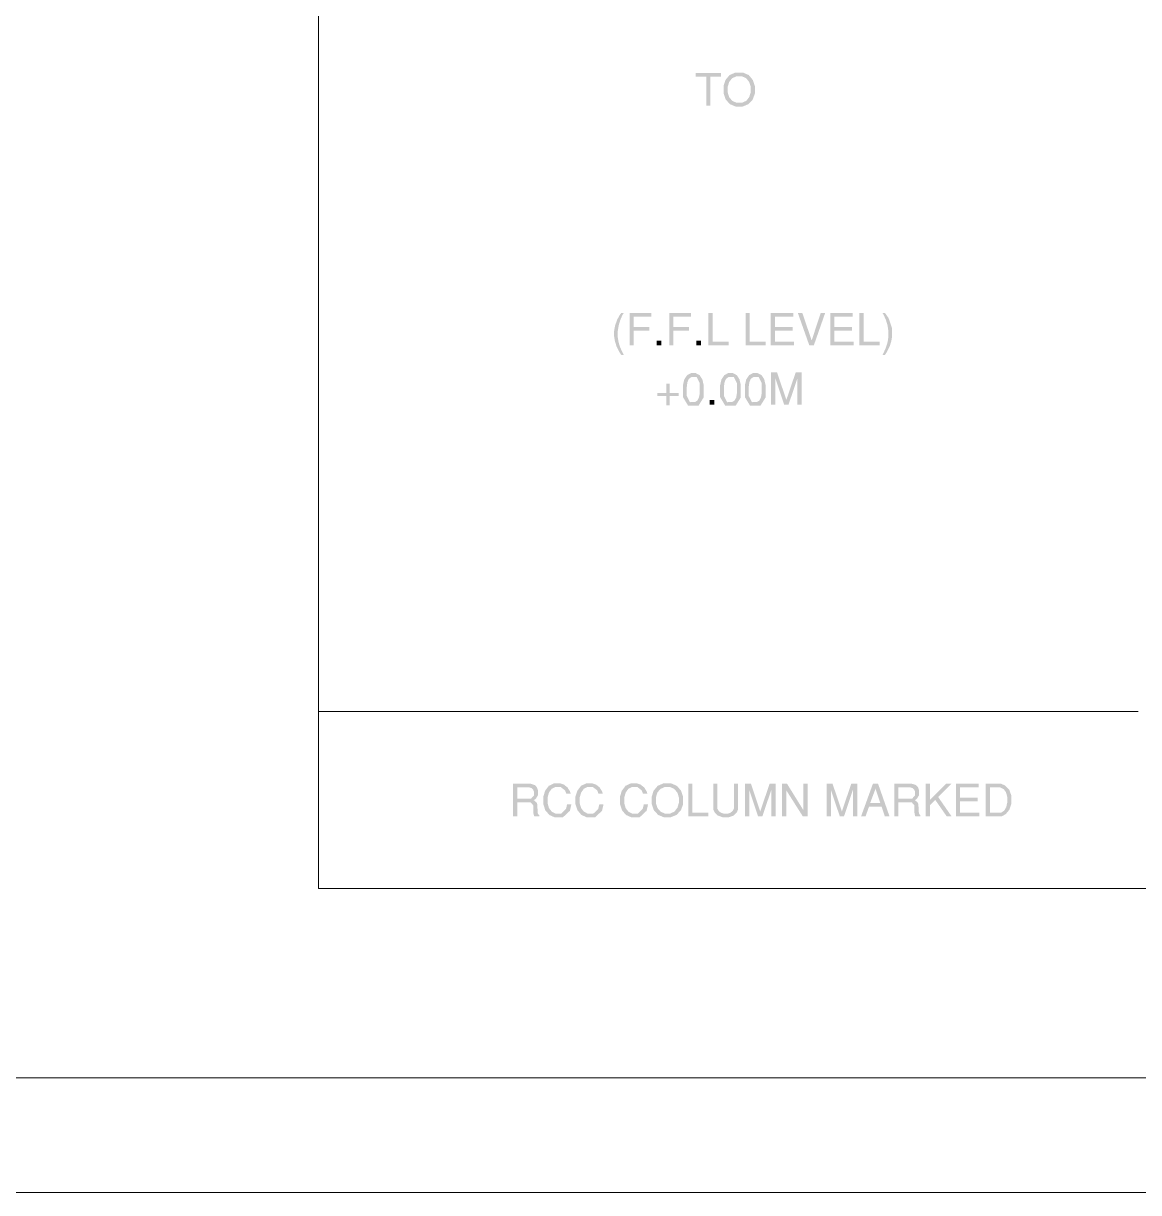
# Model space of a CAD drawing. Header units: millimetres. Extents: x 51.5 to 74.8, y 0.8 to 17.2.
# Drawn here: x 55.73 to 58.425, y 0.753 to 3.579 of the extents above; entities that cross this region are included whole.
import ezdxf

# ---------------------------------------------------------------- set-up
doc = ezdxf.new("R2010")
doc.units = ezdxf.units.MM
doc.layers.add('PDF_Geomertry', color=7, linetype='Continuous')
doc.layers.add('PDF_Solid Fills', color=7, linetype='Continuous')

msp = doc.modelspace()

# ---------------------------------------------------------------- hatches: boundary and pattern name
at = {"layer": 'PDF_Solid Fills', "transparency": 33554559}
for points in [[(57.4159, 3.4497), (57.3904, 3.4497), (57.3904, 3.3801), (57.3802, 3.3801), (57.3802, 3.4497), (57.3544, 3.4497), (57.3544, 3.4586), (57.4159, 3.4586)], [(57.1809, 2.7774), (57.1748, 2.7774), (57.17, 2.7848), (57.1632, 2.7986), (57.1612, 2.8052), (57.1593, 2.8115), (57.1575, 2.8231), (57.1575, 2.8286), (57.1575, 2.8349), (57.16, 2.8486), (57.1625, 2.8555), (57.1648, 2.8622), (57.1711, 2.8738), (57.175, 2.879), (57.1808, 2.879), (57.1773, 2.8727), (57.1723, 2.8611), (57.1707, 2.8556), (57.1686, 2.8484), (57.1663, 2.8344), (57.1663, 2.8274), (57.1663, 2.8211), (57.1684, 2.8079), (57.1705, 2.8009), (57.1722, 2.7956), (57.1775, 2.784)], [(57.2477, 2.8699), (57.2052, 2.8699), (57.2052, 2.8452), (57.2425, 2.8452), (57.2425, 2.8363), (57.2052, 2.8363), (57.2052, 2.8004), (57.1951, 2.8004), (57.1951, 2.879), (57.2477, 2.879)], [(57.3434, 2.8699), (57.3009, 2.8699), (57.3009, 2.8452), (57.3382, 2.8452), (57.3382, 2.8363), (57.3009, 2.8363), (57.3009, 2.8004), (57.2908, 2.8004), (57.2908, 2.879), (57.3434, 2.879)], [(57.4343, 2.8004), (57.3854, 2.8004), (57.3854, 2.879), (57.3955, 2.879), (57.3955, 2.8094), (57.4343, 2.8094)], [(57.524, 2.8004), (57.4752, 2.8004), (57.4752, 2.879), (57.4854, 2.879), (57.4854, 2.8094), (57.524, 2.8094)], [(57.5925, 2.8004), (57.5362, 2.8004), (57.5362, 2.879), (57.5907, 2.879), (57.5907, 2.8699), (57.5462, 2.8699), (57.5462, 2.8452), (57.5888, 2.8452), (57.5888, 2.8363), (57.5462, 2.8363), (57.5462, 2.8094), (57.5925, 2.8094)], [(57.6677, 2.879), (57.6402, 2.8004), (57.6293, 2.8004), (57.6015, 2.879), (57.6123, 2.879), (57.635, 2.8124), (57.657, 2.879)], [(57.7361, 2.8004), (57.6798, 2.8004), (57.6798, 2.879), (57.7343, 2.879), (57.7343, 2.8699), (57.69, 2.8699), (57.69, 2.8452), (57.7326, 2.8452), (57.7326, 2.8363), (57.69, 2.8363), (57.69, 2.8094), (57.7361, 2.8094)], [(57.7994, 2.8004), (57.7505, 2.8004), (57.7505, 2.879), (57.7607, 2.879), (57.7607, 2.8094), (57.7994, 2.8094)], [(57.8294, 2.8286), (57.8294, 2.823), (57.8276, 2.8112), (57.8258, 2.8052), (57.8238, 2.7987), (57.817, 2.7849), (57.8122, 2.7774), (57.8061, 2.7774), (57.8094, 2.7836), (57.8145, 2.7952), (57.8163, 2.8009), (57.8184, 2.8079), (57.8205, 2.8211), (57.8205, 2.8274), (57.8205, 2.8345), (57.8184, 2.8486), (57.8163, 2.8556), (57.8148, 2.8609), (57.8097, 2.8724), (57.8061, 2.879), (57.812, 2.879), (57.8208, 2.8665), (57.8294, 2.8412)], [(57.6108, 2.6569), (57.6004, 2.6569), (57.6004, 2.7202), (57.579, 2.6569), (57.5687, 2.6569), (57.5473, 2.7205), (57.5473, 2.6569), (57.5369, 2.6569), (57.5369, 2.7354), (57.5513, 2.7354), (57.5738, 2.6686), (57.5965, 2.7354), (57.6108, 2.7354)], [(57.3138, 2.6781), (57.2916, 2.6781), (57.2916, 2.6558), (57.284, 2.6558), (57.284, 2.6781), (57.2618, 2.6781), (57.2618, 2.6856), (57.284, 2.6856), (57.284, 2.7079), (57.2916, 2.7079), (57.2916, 2.6856), (57.3138, 2.6856)], [(57.0543, 1.6911), (57.0508, 1.6755), (57.0341, 1.6599), (57.0212, 1.6599), (57.0133, 1.6599), (57.0008, 1.6655), (56.9961, 1.6712), (56.9912, 1.6768), (56.9865, 1.6916), (56.9865, 1.7008), (56.9865, 1.7095), (56.9908, 1.7238), (56.9951, 1.7295), (56.9998, 1.7358), (57.0129, 1.7419), (57.0212, 1.7419), (57.0268, 1.7419), (57.0363, 1.7387), (57.0405, 1.7354), (57.0447, 1.7322), (57.0508, 1.7227), (57.0527, 1.7165), (57.0422, 1.7165), (57.039, 1.7248), (57.0283, 1.733), (57.0208, 1.733), (57.0154, 1.733), (57.0068, 1.7286), (57.0034, 1.724), (57.0001, 1.7195), (56.9969, 1.7077), (56.9969, 1.7002), (56.9969, 1.6933), (57.0002, 1.682), (57.0036, 1.6776), (57.0069, 1.6733), (57.0158, 1.6688), (57.0212, 1.6688), (57.03, 1.6688), (57.0413, 1.6799), (57.044, 1.6911)], [(57.132, 1.6911), (57.1284, 1.6755), (57.1119, 1.6599), (57.0988, 1.6599), (57.0911, 1.6599), (57.0784, 1.6655), (57.0737, 1.6712), (57.069, 1.6768), (57.0641, 1.6916), (57.0641, 1.7008), (57.0641, 1.7095), (57.0686, 1.7238), (57.0729, 1.7295), (57.0776, 1.7358), (57.0907, 1.7419), (57.099, 1.7419), (57.1044, 1.7419), (57.1141, 1.7387), (57.1182, 1.7354), (57.1223, 1.7322), (57.1284, 1.7227), (57.1304, 1.7165), (57.1198, 1.7165), (57.1168, 1.7248), (57.1061, 1.733), (57.0986, 1.733), (57.0932, 1.733), (57.0844, 1.7286), (57.0811, 1.724), (57.0779, 1.7195), (57.0745, 1.7077), (57.0745, 1.7002), (57.0745, 1.6933), (57.0779, 1.682), (57.0813, 1.6776), (57.0847, 1.6733), (57.0934, 1.6688), (57.0988, 1.6688), (57.1076, 1.6688), (57.1191, 1.6799), (57.1218, 1.6911)], [(57.2397, 1.6911), (57.2361, 1.6755), (57.2194, 1.6599), (57.2065, 1.6599), (57.1987, 1.6599), (57.1861, 1.6655), (57.1813, 1.6712), (57.1766, 1.6768), (57.1718, 1.6916), (57.1718, 1.7008), (57.1718, 1.7095), (57.1761, 1.7238), (57.1804, 1.7295), (57.1851, 1.7358), (57.1983, 1.7419), (57.2066, 1.7419), (57.212, 1.7419), (57.2218, 1.7387), (57.2258, 1.7354), (57.23, 1.7322), (57.2361, 1.7227), (57.238, 1.7165), (57.2275, 1.7165), (57.2243, 1.7248), (57.2137, 1.733), (57.2062, 1.733), (57.2008, 1.733), (57.192, 1.7286), (57.1887, 1.724), (57.1855, 1.7195), (57.1822, 1.7077), (57.1822, 1.7002), (57.1822, 1.6933), (57.1855, 1.682), (57.1888, 1.6776), (57.1923, 1.6733), (57.2011, 1.6688), (57.2065, 1.6688), (57.2152, 1.6688), (57.2266, 1.6799), (57.2293, 1.6911)], [(57.3855, 1.6623), (57.3368, 1.6623), (57.3368, 1.7408), (57.3469, 1.7408), (57.3469, 1.6712), (57.3855, 1.6712)], [(57.4573, 1.6833), (57.4573, 1.6791), (57.454, 1.6715), (57.4507, 1.6681), (57.4465, 1.664), (57.435, 1.6599), (57.4275, 1.6599), (57.4198, 1.6599), (57.408, 1.664), (57.4038, 1.6681), (57.4005, 1.6715), (57.397, 1.6791), (57.397, 1.6833), (57.397, 1.7408), (57.4072, 1.7408), (57.4072, 1.6836), (57.4072, 1.6806), (57.4101, 1.6754), (57.413, 1.673), (57.4161, 1.6706), (57.4232, 1.6683), (57.4275, 1.6683), (57.4315, 1.6683), (57.4384, 1.6705), (57.4413, 1.6729), (57.4443, 1.6751), (57.4472, 1.6808), (57.4472, 1.6844), (57.4472, 1.7408), (57.4573, 1.7408)], [(57.5476, 1.6623), (57.5373, 1.6623), (57.5373, 1.7255), (57.5159, 1.6623), (57.5055, 1.6623), (57.4841, 1.7259), (57.4841, 1.6623), (57.4737, 1.6623), (57.4737, 1.7408), (57.4882, 1.7408), (57.5107, 1.674), (57.5333, 1.7408), (57.5476, 1.7408)], [(57.625, 1.6623), (57.6134, 1.6623), (57.5737, 1.7249), (57.5737, 1.6623), (57.5636, 1.6623), (57.5636, 1.7408), (57.5755, 1.7408), (57.6148, 1.6773), (57.6148, 1.7408), (57.625, 1.7408)], [(57.745, 1.6623), (57.7345, 1.6623), (57.7345, 1.7255), (57.7132, 1.6623), (57.7029, 1.6623), (57.6815, 1.7259), (57.6815, 1.6623), (57.6711, 1.6623), (57.6711, 1.7408), (57.6855, 1.7408), (57.708, 1.674), (57.7307, 1.7408), (57.745, 1.7408)], [(57.9729, 1.6623), (57.9611, 1.6623), (57.9337, 1.7018), (57.9208, 1.689), (57.9208, 1.6623), (57.9108, 1.6623), (57.9108, 1.7408), (57.9208, 1.7408), (57.9208, 1.7016), (57.9597, 1.7408), (57.9727, 1.7408), (57.9407, 1.7088)], [(58.0401, 1.6623), (57.9837, 1.6623), (57.9837, 1.7408), (58.0383, 1.7408), (58.0383, 1.7318), (57.9938, 1.7318), (57.9938, 1.707), (58.0365, 1.707), (58.0365, 1.6981), (57.9938, 1.6981), (57.9938, 1.6712), (58.0401, 1.6712)]]:
    msp.add_hatch(color=256, dxfattribs=at).paths.add_polyline_path(points)
h = msp.add_hatch(color=256, dxfattribs=at)
h.paths.add_polyline_path([(57.4977, 3.4181), (57.4977, 3.4091), (57.4926, 3.3945), (57.4873, 3.389), (57.482, 3.3833), (57.4682, 3.3777), (57.4595, 3.3777), (57.4512, 3.3777), (57.4376, 3.3834), (57.4323, 3.3891), (57.4272, 3.3948), (57.422, 3.4097), (57.422, 3.4188), (57.422, 3.4276), (57.4268, 3.442), (57.4315, 3.4477), (57.4366, 3.4538), (57.4508, 3.4598), (57.4597, 3.4598), (57.4688, 3.4598), (57.4832, 3.4536), (57.4883, 3.4473), (57.493, 3.4416), (57.4977, 3.427)])
h.paths.add_polyline_path([(57.4876, 3.4191), (57.4876, 3.4261), (57.4838, 3.4373), (57.4801, 3.4419), (57.4765, 3.4463), (57.4665, 3.4508), (57.4602, 3.4508), (57.4534, 3.4508), (57.4429, 3.4461), (57.4391, 3.4415), (57.4357, 3.4372), (57.4322, 3.4258), (57.4322, 3.4188), (57.4322, 3.4115), (57.4359, 3.3999), (57.4397, 3.3955), (57.4436, 3.3911), (57.4536, 3.3868), (57.46, 3.3868), (57.4666, 3.3868), (57.4772, 3.3916), (57.4809, 3.3965), (57.4843, 3.4009), (57.4876, 3.4122)])
h = msp.add_hatch(color=256, dxfattribs=at)
h.paths.add_polyline_path([(57.374, 2.6948), (57.374, 2.6747), (57.3615, 2.6545), (57.349, 2.6545), (57.3365, 2.6545), (57.324, 2.6752), (57.324, 2.6959), (57.324, 2.7047), (57.3273, 2.7184), (57.3307, 2.7233), (57.334, 2.7283), (57.3432, 2.7333), (57.349, 2.7333), (57.355, 2.7333), (57.3643, 2.7283), (57.3675, 2.7233), (57.3708, 2.7184), (57.374, 2.7041)])
h.paths.add_polyline_path([(57.3647, 2.6938), (57.3647, 2.709), (57.357, 2.724), (57.3493, 2.724), (57.3447, 2.724), (57.338, 2.7193), (57.3362, 2.7147), (57.3347, 2.7111), (57.3333, 2.7004), (57.3333, 2.6931), (57.3333, 2.6781), (57.3409, 2.6631), (57.3487, 2.6633), (57.3529, 2.6633), (57.3588, 2.667), (57.3608, 2.6708), (57.3627, 2.6744), (57.3647, 2.6859)])
h = msp.add_hatch(color=256, dxfattribs=at)
h.paths.add_polyline_path([(57.4638, 2.6948), (57.4638, 2.6747), (57.4513, 2.6545), (57.4388, 2.6545), (57.4263, 2.6545), (57.4138, 2.6752), (57.4138, 2.6959), (57.4138, 2.7047), (57.4172, 2.7184), (57.4205, 2.7233), (57.4238, 2.7283), (57.433, 2.7333), (57.4388, 2.7333), (57.4448, 2.7333), (57.4541, 2.7283), (57.4573, 2.7233), (57.4605, 2.7184), (57.4638, 2.7041)])
h.paths.add_polyline_path([(57.4545, 2.6938), (57.4545, 2.709), (57.4468, 2.724), (57.4391, 2.724), (57.4344, 2.724), (57.4279, 2.7193), (57.4259, 2.7147), (57.4245, 2.7111), (57.423, 2.7004), (57.423, 2.6931), (57.423, 2.6781), (57.4308, 2.6631), (57.4384, 2.6633), (57.4426, 2.6633), (57.4487, 2.667), (57.4507, 2.6708), (57.4526, 2.6744), (57.4545, 2.6859)])
h = msp.add_hatch(color=256, dxfattribs=at)
h.paths.add_polyline_path([(57.5237, 2.6948), (57.5237, 2.6747), (57.5112, 2.6545), (57.4987, 2.6545), (57.4862, 2.6545), (57.4737, 2.6752), (57.4737, 2.6959), (57.4737, 2.7047), (57.477, 2.7184), (57.4804, 2.7233), (57.4837, 2.7283), (57.4929, 2.7333), (57.4987, 2.7333), (57.5047, 2.7333), (57.514, 2.7283), (57.5172, 2.7233), (57.5204, 2.7184), (57.5237, 2.7041)])
h.paths.add_polyline_path([(57.5144, 2.6938), (57.5144, 2.709), (57.5068, 2.724), (57.499, 2.724), (57.4943, 2.724), (57.4877, 2.7193), (57.4858, 2.7147), (57.4844, 2.7111), (57.4829, 2.7004), (57.4829, 2.6931), (57.4829, 2.6781), (57.4907, 2.6631), (57.4983, 2.6633), (57.5025, 2.6633), (57.5086, 2.667), (57.5105, 2.6708), (57.5125, 2.6744), (57.5144, 2.6859)])
h = msp.add_hatch(color=256, dxfattribs=at)
h.paths.add_polyline_path([(56.9766, 1.6623), (56.9645, 1.6623), (56.9638, 1.664), (56.9629, 1.6676), (56.9626, 1.6695), (56.9622, 1.6718), (56.962, 1.6777), (56.9622, 1.6818), (56.962, 1.6888), (56.9559, 1.6959), (56.9501, 1.6959), (56.9237, 1.6959), (56.9237, 1.6623), (56.9136, 1.6623), (56.9136, 1.7408), (56.9495, 1.7408), (56.9563, 1.7408), (56.9659, 1.7377), (56.9688, 1.7347), (56.9712, 1.732), (56.9737, 1.724), (56.9737, 1.7186), (56.9737, 1.7134), (56.9686, 1.7047), (56.9634, 1.7011), (56.9661, 1.6991), (56.9695, 1.6961), (56.9704, 1.6948), (56.9711, 1.6937), (56.9719, 1.6904), (56.9722, 1.6879), (56.9722, 1.6854), (56.9726, 1.6772), (56.973, 1.6715), (56.9732, 1.6694), (56.9751, 1.6661), (56.9766, 1.6648)])
h.paths.add_polyline_path([(56.9636, 1.7198), (56.9636, 1.7226), (56.9616, 1.727), (56.9598, 1.7286), (56.9579, 1.7302), (56.953, 1.7318), (56.95, 1.7318), (56.9237, 1.7318), (56.9237, 1.7048), (56.9501, 1.7048), (56.9568, 1.7048), (56.9636, 1.7123)])
h = msp.add_hatch(color=256, dxfattribs=at)
h.paths.add_polyline_path([(57.3243, 1.7002), (57.3243, 1.6912), (57.319, 1.6766), (57.3137, 1.6711), (57.3084, 1.6655), (57.2947, 1.6599), (57.2861, 1.6599), (57.2776, 1.6599), (57.264, 1.6655), (57.2588, 1.6712), (57.2536, 1.6769), (57.2484, 1.6918), (57.2484, 1.7009), (57.2484, 1.7097), (57.2532, 1.7243), (57.2579, 1.7298), (57.263, 1.7359), (57.2772, 1.7419), (57.2861, 1.7419), (57.2952, 1.7419), (57.3095, 1.7356), (57.3148, 1.7294), (57.3195, 1.7237), (57.3243, 1.7091)])
h.paths.add_polyline_path([(57.314, 1.7012), (57.314, 1.7081), (57.3104, 1.7195), (57.3066, 1.724), (57.3029, 1.7284), (57.2929, 1.7329), (57.2866, 1.7329), (57.2798, 1.7329), (57.2693, 1.7281), (57.2655, 1.7236), (57.262, 1.7193), (57.2586, 1.7079), (57.2586, 1.7009), (57.2586, 1.6937), (57.2625, 1.682), (57.2662, 1.6776), (57.27, 1.6733), (57.28, 1.6688), (57.2863, 1.6688), (57.2932, 1.6688), (57.3036, 1.6737), (57.3073, 1.6787), (57.3107, 1.683), (57.314, 1.6944)])
h = msp.add_hatch(color=256, dxfattribs=at)
h.paths.add_polyline_path([(57.823, 1.6623), (57.8118, 1.6623), (57.8038, 1.6858), (57.7737, 1.6858), (57.7654, 1.6623), (57.7545, 1.6623), (57.783, 1.7408), (57.7955, 1.7408)])
h.paths.add_polyline_path([(57.8008, 1.6941), (57.7893, 1.7287), (57.7763, 1.6941)])
h = msp.add_hatch(color=256, dxfattribs=at)
h.paths.add_polyline_path([(57.8976, 1.6623), (57.8855, 1.6623), (57.8848, 1.664), (57.8838, 1.6676), (57.8836, 1.6695), (57.8832, 1.6718), (57.883, 1.6777), (57.8832, 1.6818), (57.883, 1.6888), (57.8769, 1.6959), (57.8711, 1.6959), (57.8447, 1.6959), (57.8447, 1.6623), (57.8345, 1.6623), (57.8345, 1.7408), (57.8705, 1.7408), (57.8773, 1.7408), (57.8869, 1.7377), (57.8898, 1.7347), (57.8922, 1.732), (57.8947, 1.724), (57.8947, 1.7186), (57.8947, 1.7134), (57.8895, 1.7047), (57.8844, 1.7011), (57.887, 1.6991), (57.8905, 1.6961), (57.8913, 1.6948), (57.892, 1.6937), (57.8929, 1.6904), (57.893, 1.6879), (57.8932, 1.6854), (57.8936, 1.6772), (57.894, 1.6715), (57.8941, 1.6694), (57.8961, 1.6661), (57.8976, 1.6648)])
h.paths.add_polyline_path([(57.8845, 1.7198), (57.8845, 1.7226), (57.8826, 1.727), (57.8808, 1.7286), (57.8788, 1.7302), (57.874, 1.7318), (57.8709, 1.7318), (57.8447, 1.7318), (57.8447, 1.7048), (57.8711, 1.7048), (57.8777, 1.7048), (57.8845, 1.7123)])
h = msp.add_hatch(color=256, dxfattribs=at)
h.paths.add_polyline_path([(58.1177, 1.7022), (58.1177, 1.6933), (58.113, 1.6784), (58.1083, 1.6726), (58.1041, 1.6674), (58.0948, 1.6623), (58.0897, 1.6623), (58.0555, 1.6623), (58.0555, 1.7408), (58.0873, 1.7408), (58.0929, 1.7408), (58.1027, 1.7365), (58.107, 1.7322), (58.1123, 1.7268), (58.1177, 1.7119)])
h.paths.add_polyline_path([(58.1076, 1.7022), (58.1076, 1.7094), (58.1045, 1.7205), (58.1016, 1.7244), (58.0987, 1.7281), (58.0908, 1.7318), (58.0858, 1.7318), (58.0657, 1.7318), (58.0657, 1.6712), (58.0884, 1.6712), (58.093, 1.6712), (58.1001, 1.6755), (58.1026, 1.6799), (58.1051, 1.6841), (58.1076, 1.6952)])

# ---------------------------------------------------------------- linework, layer by layer
at = {"layer": 'PDF_Geomertry', "lineweight": 0}
for points in [[(51.4723, 0.7526), (74.7593, 0.7526), (74.7593, 17.2198), (51.4723, 17.2198), (51.4723, 0.7526)], [(51.7495, 1.0298), (74.482, 1.0298), (74.482, 16.9426), (51.7495, 16.9426), (51.7495, 1.0298)], [(61.7008, 1.4874), (56.4434, 1.4874)]]:
    msp.add_lwpolyline(points, close=True, dxfattribs=at)
for points in [[(56.4434, 1.4874), (56.4434, 4.9258), (61.7008, 4.9258), (61.7008, 1.4874)], [(56.4434, 1.9155), (58.4244, 1.9155)]]:
    msp.add_lwpolyline(points, dxfattribs=at)
at = {"layer": 'PDF_Solid Fills', "transparency": 33554559}
for points in [[(57.2718, 2.8004), (57.2605, 2.8004), (57.2718, 2.8115), (57.2605, 2.8115)], [(57.3675, 2.8004), (57.3562, 2.8004), (57.3675, 2.8115), (57.3562, 2.8115)], [(57.3997, 2.6569), (57.3886, 2.6569), (57.3997, 2.668), (57.3886, 2.668)]]:
    msp.add_solid(points, dxfattribs=at)

doc.saveas('drawing.dxf')
